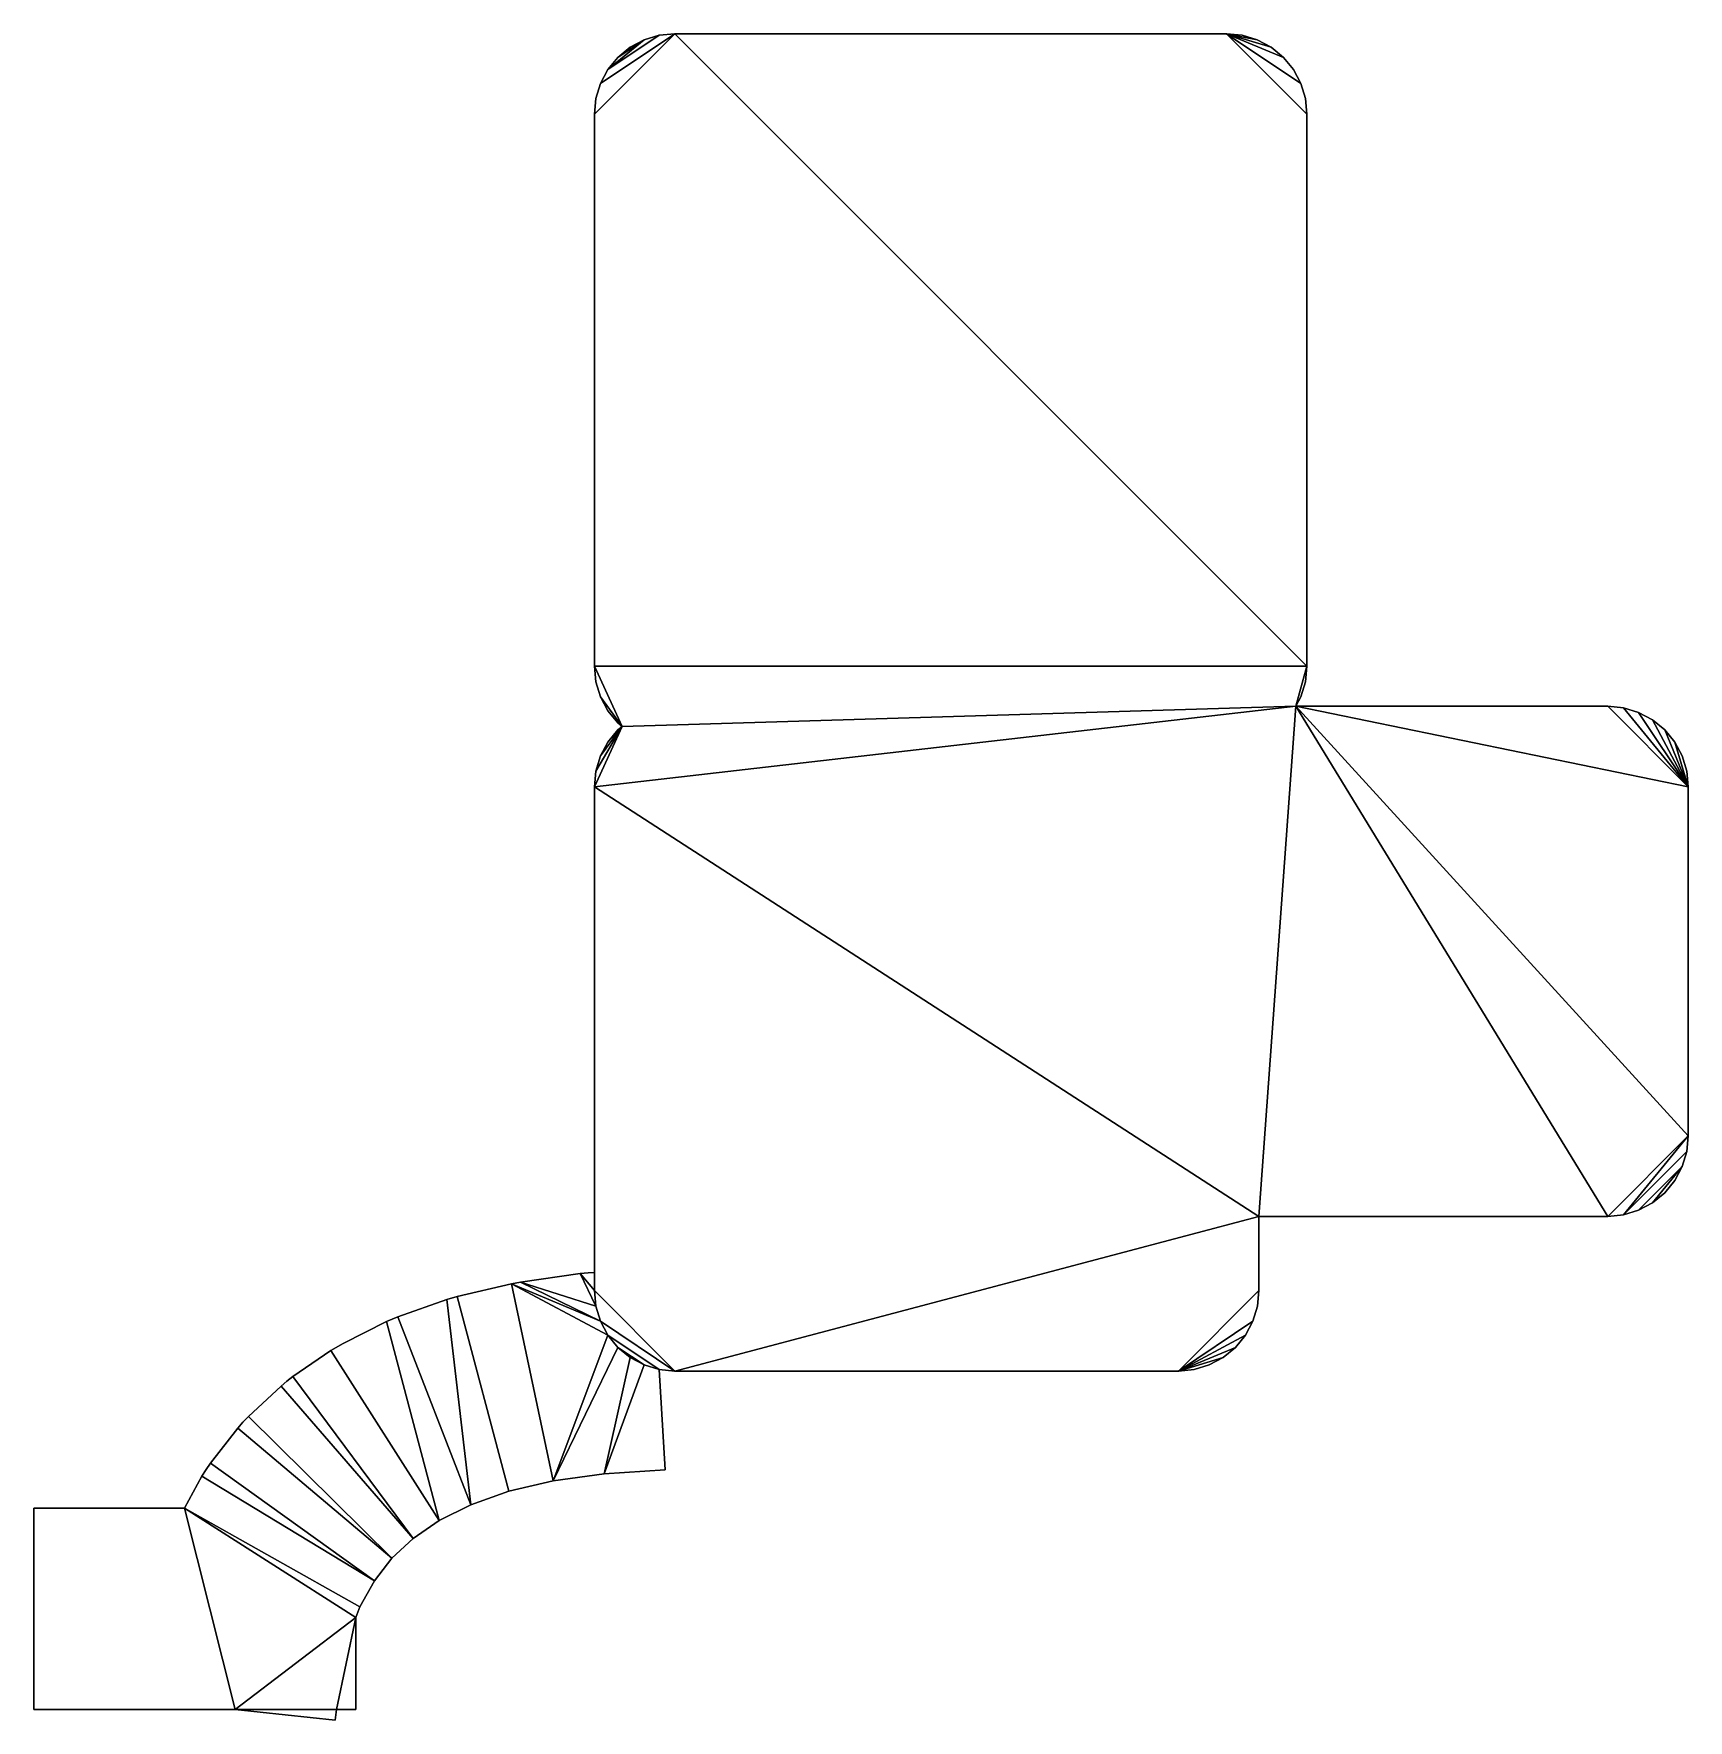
# Model space of a CAD drawing. Header units: millimetres. Extents: x -38221 to 49500, y -52000 to 43639.
# Drawn here: x 2000 to 18432, y 26894 to 43639 of the extents above; entities that cross this region are included whole.
import ezdxf

# ---------------------------------------------------------------- set-up
doc = ezdxf.new("R2010")
doc.units = ezdxf.units.MM
doc.layers.add('A-MASS-____-OTLN', color=70, linetype='Continuous', lineweight=9)
doc.layers.add('A-ROOF-____-OTLN', color=132, linetype='Continuous', lineweight=9)

msp = doc.modelspace()

# ---------------------------------------------------------------- meshes
at = {"layer": 'A-MASS-____-OTLN', "transparency": 33554560}
mesh = msp.add_polyface(dxfattribs=at)
corners = [(7568, 42839, 3200), (7568, 37361, 3200), (7583, 37205, 3200), (7629, 37055, 3200), (7703, 36917, 3200), (7802, 36796, 3200), (7844, 36761, 3200), (7802, 36727, 3200), (7703, 36606, 3200), (7629, 36468, 3200), (7583, 36317, 3200), (7568, 36161, 3200), (7568, 31161, 3200), (7583, 31005, 3200), (7629, 30855, 3200), (7703, 30717, 3200), (7802, 30596, 3200), (7923, 30496, 3200), (8062, 30422, 3200), (8212, 30377, 3200), (8368, 30361, 3200), (13368, 30361, 3200), (13524, 30377, 3200), (13674, 30422, 3200), (13812, 30496, 3200), (13934, 30596, 3200), (14033, 30717, 3200), (14107, 30855, 3200), (14153, 31005, 3200), (14168, 31161, 3200), (14168, 31897, 3200), (17632, 31897, 3200), (17788, 31913, 3200), (17938, 31958, 3200), (18077, 32032, 3200), (18198, 32132, 3200), (18297, 32253, 3200), (18371, 32391, 3200), (18417, 32541, 3200), (18432, 32697, 3200), (18432, 36161, 3200), (18417, 36317, 3200), (18371, 36468, 3200), (18297, 36606, 3200), (18198, 36727, 3200), (18077, 36827, 3200), (17938, 36900, 3200), (17788, 36946, 3200), (17632, 36961, 3200), (14534, 36961, 3200), (14584, 37055, 3200), (14630, 37205, 3200), (14645, 37361, 3200), (14645, 42839, 3200), (14630, 42995, 3200), (14584, 43145, 3200), (14510, 43283, 3200), (14411, 43404, 3200), (14290, 43504, 3200), (14151, 43578, 3200), (14001, 43623, 3200), (13845, 43639, 3200), (8368, 43639, 3200), (8212, 43623, 3200), (8062, 43578, 3200), (7923, 43504, 3200), (7802, 43404, 3200), (7703, 43283, 3200), (7629, 43145, 3200), (7583, 42995, 3200)]
mesh.append_faces([[corners[k] for k in face] for face in [(6, 3, 4, 5)]], dxfattribs={"vtx0": -1})
mesh.append_faces([[corners[k] for k in face] for face in [(31, 49, 30), (27, 21, 26)]], dxfattribs={"vtx0": -1, "vtx1": -1})
mesh.append_faces([[corners[k] for k in face] for face in [(49, 6, 11, 30), (52, 1, 6, 49)]], dxfattribs={"vtx0": -1, "vtx1": -1, "vtx2": -1, "vtx3": -1})
mesh.append_faces([[corners[k] for k in face] for face in [(52, 62, 0, 1)]], dxfattribs={"vtx0": -1, "vtx1": -1, "vtx3": -1})
mesh.append_faces([[corners[k] for k in face] for face in [(30, 20, 21, 29), (63, 67, 68, 62), (38, 32, 33, 37), (49, 39, 40, 48), (37, 33, 34), (61, 57, 58)]], dxfattribs={"vtx0": -1, "vtx2": -1})
mesh.append_faces([[corners[k] for k in face] for face in [(30, 11, 12, 20)]], dxfattribs={"vtx0": -1, "vtx2": -1, "vtx3": -1})
mesh.append_faces([[corners[k] for k in face] for face in [(6, 9, 10, 11), (21, 24, 25, 26), (6, 1, 2, 3), (21, 27, 28, 29), (61, 55, 56, 57), (40, 46, 47, 48)]], dxfattribs={"vtx0": -1, "vtx3": -1})
mesh.append_faces([[corners[k] for k in face] for face in [(17, 18, 16)]], dxfattribs={"vtx1": -1})
mesh.append_faces([[corners[k] for k in face] for face in [(13, 14, 20, 12), (69, 0, 62, 68), (63, 64, 67), (38, 39, 32), (45, 46, 40, 44), (54, 55, 61, 53), (43, 44, 40)]], dxfattribs={"vtx1": -1, "vtx2": -1})
mesh.append_faces([[corners[k] for k in face] for face in [(31, 32, 39, 49)]], dxfattribs={"vtx1": -1, "vtx2": -1, "vtx3": -1})
mesh.append_faces([[corners[k] for k in face] for face in [(14, 15, 19, 20), (15, 16, 18, 19), (61, 62, 52, 53)]], dxfattribs={"vtx1": -1, "vtx3": -1})
mesh.append_faces([[corners[k] for k in face] for face in [(59, 60, 61, 58)]], dxfattribs={"vtx2": -1})
mesh.append_faces([[corners[k] for k in face] for face in [(21, 22, 23, 24), (6, 7, 8, 9), (64, 65, 66, 67), (34, 35, 36, 37), (40, 41, 42, 43), (49, 50, 51, 52)]], dxfattribs={"vtx3": -1})
mesh = msp.add_polyface(dxfattribs=at)
corners = [(7568, 42839), (7583, 42995), (7629, 43145), (7703, 43283), (7802, 43404), (7923, 43504), (8062, 43578), (8212, 43623), (8368, 43639), (13845, 43639), (14001, 43623), (14151, 43578), (14290, 43504), (14411, 43404), (14510, 43283), (14584, 43145), (14630, 42995), (14645, 42839), (14645, 37361), (14630, 37205), (14584, 37055), (14534, 36961), (17632, 36961), (17788, 36946), (17938, 36900), (18077, 36827), (18198, 36727), (18297, 36606), (18371, 36468), (18417, 36317), (18432, 36161), (18432, 32697), (18417, 32541), (18371, 32391), (18297, 32253), (18198, 32132), (18077, 32032), (17938, 31958), (17788, 31913), (17632, 31897), (14168, 31897), (14168, 31161), (14153, 31005), (14107, 30855), (14033, 30717), (13934, 30596), (13812, 30496), (13674, 30422), (13524, 30377), (13368, 30361), (8368, 30361), (8212, 30377), (8062, 30422), (7923, 30496), (7802, 30596), (7703, 30717), (7629, 30855), (7583, 31005), (7568, 31161), (7568, 36161), (7583, 36317), (7629, 36468), (7703, 36606), (7802, 36727), (7844, 36761), (7802, 36796), (7703, 36917), (7629, 37055), (7583, 37205), (7568, 37361)]
mesh.append_faces([[corners[k] for k in face] for face in [(36, 33, 34, 35), (21, 18, 19, 20), (11, 9, 10), (64, 62, 63), (6, 4, 5)]], dxfattribs={"vtx0": -1})
mesh.append_faces([[corners[k] for k in face] for face in [(40, 59, 21, 39)]], dxfattribs={"vtx0": -1, "vtx1": -1, "vtx2": -1})
mesh.append_faces([[corners[k] for k in face] for face in [(18, 21, 64, 69)]], dxfattribs={"vtx0": -1, "vtx1": -1, "vtx2": -1, "vtx3": -1})
mesh.append_faces([[corners[k] for k in face] for face in [(40, 50, 58, 59)]], dxfattribs={"vtx0": -1, "vtx1": -1, "vtx3": -1})
mesh.append_faces([[corners[k] for k in face] for face in [(9, 17, 18, 8), (56, 50, 51, 55), (55, 51, 52, 54)]], dxfattribs={"vtx0": -1, "vtx2": -1})
mesh.append_faces([[corners[k] for k in face] for face in [(21, 30, 31, 39), (18, 69, 0, 8)]], dxfattribs={"vtx0": -1, "vtx2": -1, "vtx3": -1})
mesh.append_faces([[corners[k] for k in face] for face in [(49, 41, 42, 43), (9, 15, 16, 17), (49, 43, 44, 45), (50, 56, 57, 58), (64, 60, 61, 62), (64, 67, 68, 69)]], dxfattribs={"vtx0": -1, "vtx3": -1})
mesh.append_faces([[corners[k] for k in face] for face in [(53, 54, 52)]], dxfattribs={"vtx1": -1})
mesh.append_faces([[corners[k] for k in face] for face in [(36, 37, 33), (26, 27, 30, 25), (24, 25, 30, 23), (22, 23, 30, 21), (14, 15, 9, 13), (12, 13, 9, 11), (45, 46, 49), (1, 2, 8, 0)]], dxfattribs={"vtx1": -1, "vtx2": -1})
mesh.append_faces([[corners[k] for k in face] for face in [(59, 60, 64, 21)]], dxfattribs={"vtx1": -1, "vtx2": -1, "vtx3": -1})
mesh.append_faces([[corners[k] for k in face] for face in [(32, 33, 37, 38), (31, 32, 38, 39), (40, 41, 49, 50), (7, 8, 2, 3), (3, 4, 6, 7)]], dxfattribs={"vtx1": -1, "vtx3": -1})
mesh.append_faces([[corners[k] for k in face] for face in [(28, 29, 30, 27), (47, 48, 49, 46)]], dxfattribs={"vtx2": -1})
mesh.append_faces([[corners[k] for k in face] for face in [(64, 65, 66, 67)]], dxfattribs={"vtx3": -1})
mesh = msp.add_polyface(dxfattribs=at)
corners = [(7923, 43504, 3200), (8062, 43578, 3200), (8062, 43578), (7923, 43504)]
mesh.append_faces([[corners[k] for k in face] for face in [(3, 0, 1, 2)]])
mesh = msp.add_polyface(dxfattribs=at)
corners = [(8062, 43578, 3200), (8212, 43623, 3200), (8212, 43623), (8062, 43578)]
mesh.append_faces([[corners[k] for k in face] for face in [(3, 0, 1, 2)]])
mesh = msp.add_polyface(dxfattribs=at)
corners = [(8212, 43623, 3200), (8368, 43639, 3200), (8368, 43639), (8212, 43623)]
mesh.append_faces([[corners[k] for k in face] for face in [(3, 0, 1, 2)]])
mesh = msp.add_polyface(dxfattribs=at)
corners = [(8368, 43639, 3200), (13845, 43639, 3200), (13845, 43639), (8368, 43639)]
mesh.append_faces([[corners[k] for k in face] for face in [(0, 1, 2, 3)]])
mesh = msp.add_polyface(dxfattribs=at)
corners = [(13845, 43639, 3200), (14001, 43623, 3200), (14001, 43623), (13845, 43639)]
mesh.append_faces([[corners[k] for k in face] for face in [(0, 1, 2, 3)]])
mesh = msp.add_polyface(dxfattribs=at)
corners = [(14001, 43623, 3200), (14151, 43578, 3200), (14151, 43578), (14001, 43623)]
mesh.append_faces([[corners[k] for k in face] for face in [(0, 1, 2, 3)]])
mesh = msp.add_polyface(dxfattribs=at)
corners = [(14151, 43578, 3200), (14290, 43504, 3200), (14290, 43504), (14151, 43578)]
mesh.append_faces([[corners[k] for k in face] for face in [(0, 1, 2, 3)]])
mesh = msp.add_polyface(dxfattribs=at)
corners = [(7703, 43283, 3200), (7802, 43404, 3200), (7802, 43404), (7703, 43283)]
mesh.append_faces([[corners[k] for k in face] for face in [(0, 1, 2, 3)]])
mesh = msp.add_polyface(dxfattribs=at)
corners = [(7802, 43404, 3200), (7923, 43504, 3200), (7923, 43504), (7802, 43404)]
mesh.append_faces([[corners[k] for k in face] for face in [(0, 1, 2, 3)]])
mesh = msp.add_polyface(dxfattribs=at)
corners = [(14290, 43504, 3200), (14411, 43404, 3200), (14411, 43404), (14290, 43504)]
mesh.append_faces([[corners[k] for k in face] for face in [(3, 0, 1, 2)]])
mesh = msp.add_polyface(dxfattribs=at)
corners = [(14411, 43404, 3200), (14510, 43283, 3200), (14510, 43283), (14411, 43404)]
mesh.append_faces([[corners[k] for k in face] for face in [(0, 1, 2, 3)]])
mesh = msp.add_polyface(dxfattribs=at)
corners = [(7629, 43145, 3200), (7703, 43283, 3200), (7703, 43283), (7629, 43145)]
mesh.append_faces([[corners[k] for k in face] for face in [(3, 0, 1, 2)]])
mesh = msp.add_polyface(dxfattribs=at)
corners = [(14510, 43283, 3200), (14584, 43145, 3200), (14584, 43145), (14510, 43283)]
mesh.append_faces([[corners[k] for k in face] for face in [(0, 1, 2, 3)]])
mesh = msp.add_polyface(dxfattribs=at)
corners = [(7583, 42995, 3200), (7629, 43145, 3200), (7629, 43145), (7583, 42995)]
mesh.append_faces([[corners[k] for k in face] for face in [(0, 1, 2, 3)]])
mesh = msp.add_polyface(dxfattribs=at)
corners = [(14584, 43145, 3200), (14630, 42995, 3200), (14630, 42995), (14584, 43145)]
mesh.append_faces([[corners[k] for k in face] for face in [(0, 1, 2, 3)]])
mesh = msp.add_polyface(dxfattribs=at)
corners = [(7568, 42839, 3200), (7583, 42995, 3200), (7583, 42995), (7568, 42839)]
mesh.append_faces([[corners[k] for k in face] for face in [(3, 0, 1, 2)]])
mesh = msp.add_polyface(dxfattribs=at)
corners = [(14630, 42995, 3200), (14645, 42839, 3200), (14645, 42839), (14630, 42995)]
mesh.append_faces([[corners[k] for k in face] for face in [(3, 0, 1, 2)]])
mesh = msp.add_polyface(dxfattribs=at)
corners = [(7568, 37361, 3200), (7568, 42839, 3200), (7568, 42839), (7568, 37361)]
mesh.append_faces([[corners[k] for k in face] for face in [(0, 1, 2, 3)]])
mesh = msp.add_polyface(dxfattribs=at)
corners = [(14645, 42839, 3200), (14645, 37361, 3200), (14645, 37361), (14645, 42839)]
mesh.append_faces([[corners[k] for k in face] for face in [(0, 1, 2, 3)]])
mesh = msp.add_polyface(dxfattribs=at)
corners = [(7583, 37205, 3200), (7568, 37361, 3200), (7568, 37361), (7583, 37205)]
mesh.append_faces([[corners[k] for k in face] for face in [(3, 0, 1, 2)]])
mesh = msp.add_polyface(dxfattribs=at)
corners = [(14645, 37361, 3200), (14630, 37205, 3200), (14630, 37205), (14645, 37361)]
mesh.append_faces([[corners[k] for k in face] for face in [(3, 0, 1, 2)]])
mesh = msp.add_polyface(dxfattribs=at)
corners = [(7629, 37055, 3200), (7583, 37205, 3200), (7583, 37205), (7629, 37055)]
mesh.append_faces([[corners[k] for k in face] for face in [(0, 1, 2, 3)]])
mesh = msp.add_polyface(dxfattribs=at)
corners = [(14630, 37205, 3200), (14584, 37055, 3200), (14584, 37055), (14630, 37205)]
mesh.append_faces([[corners[k] for k in face] for face in [(0, 1, 2, 3)]])
mesh = msp.add_polyface(dxfattribs=at)
corners = [(7703, 36917, 3200), (7629, 37055, 3200), (7629, 37055), (7703, 36917)]
mesh.append_faces([[corners[k] for k in face] for face in [(3, 0, 1, 2)]])
mesh = msp.add_polyface(dxfattribs=at)
corners = [(14584, 37055, 3200), (14534, 36961, 3200), (14534, 36961), (14584, 37055)]
mesh.append_faces([[corners[k] for k in face] for face in [(0, 1, 2, 3)]])
mesh = msp.add_polyface(dxfattribs=at)
corners = [(7802, 36796, 3200), (7703, 36917, 3200), (7703, 36917), (7802, 36796)]
mesh.append_faces([[corners[k] for k in face] for face in [(0, 1, 2, 3)]])
mesh = msp.add_polyface(dxfattribs=at)
corners = [(14534, 36961, 3200), (17632, 36961, 3200), (17632, 36961), (14534, 36961)]
mesh.append_faces([[corners[k] for k in face] for face in [(0, 1, 2, 3)]])
mesh = msp.add_polyface(dxfattribs=at)
corners = [(17632, 36961, 3200), (17788, 36946, 3200), (17788, 36946), (17632, 36961)]
mesh.append_faces([[corners[k] for k in face] for face in [(3, 0, 1, 2)]])
mesh = msp.add_polyface(dxfattribs=at)
corners = [(17788, 36946, 3200), (17938, 36900, 3200), (17938, 36900), (17788, 36946)]
mesh.append_faces([[corners[k] for k in face] for face in [(0, 1, 2, 3)]])
mesh = msp.add_polyface(dxfattribs=at)
corners = [(17938, 36900, 3200), (18077, 36827, 3200), (18077, 36827), (17938, 36900)]
mesh.append_faces([[corners[k] for k in face] for face in [(0, 1, 2, 3)]])
mesh = msp.add_polyface(dxfattribs=at)
corners = [(7703, 36606, 3200), (7802, 36727, 3200), (7802, 36727), (7703, 36606)]
mesh.append_faces([[corners[k] for k in face] for face in [(0, 1, 2, 3)]])
mesh = msp.add_polyface(dxfattribs=at)
corners = [(7844, 36761, 3200), (7802, 36796, 3200), (7802, 36796), (7844, 36761)]
mesh.append_faces([[corners[k] for k in face] for face in [(3, 0, 1, 2)]])
mesh = msp.add_polyface(dxfattribs=at)
corners = [(7802, 36727, 3200), (7844, 36761, 3200), (7844, 36761), (7802, 36727)]
mesh.append_faces([[corners[k] for k in face] for face in [(3, 0, 1, 2)]])
mesh = msp.add_polyface(dxfattribs=at)
corners = [(18077, 36827, 3200), (18198, 36727, 3200), (18198, 36727), (18077, 36827)]
mesh.append_faces([[corners[k] for k in face] for face in [(3, 0, 1, 2)]])
mesh = msp.add_polyface(dxfattribs=at)
corners = [(18198, 36727, 3200), (18297, 36606, 3200), (18297, 36606), (18198, 36727)]
mesh.append_faces([[corners[k] for k in face] for face in [(3, 0, 1, 2)]])
mesh = msp.add_polyface(dxfattribs=at)
corners = [(7629, 36468, 3200), (7703, 36606, 3200), (7703, 36606), (7629, 36468)]
mesh.append_faces([[corners[k] for k in face] for face in [(3, 0, 1, 2)]])
mesh = msp.add_polyface(dxfattribs=at)
corners = [(18297, 36606, 3200), (18371, 36468, 3200), (18371, 36468), (18297, 36606)]
mesh.append_faces([[corners[k] for k in face] for face in [(3, 0, 1, 2)]])
mesh = msp.add_polyface(dxfattribs=at)
corners = [(7583, 36317, 3200), (7629, 36468, 3200), (7629, 36468), (7583, 36317)]
mesh.append_faces([[corners[k] for k in face] for face in [(0, 1, 2, 3)]])
mesh = msp.add_polyface(dxfattribs=at)
corners = [(18371, 36468, 3200), (18417, 36317, 3200), (18417, 36317), (18371, 36468)]
mesh.append_faces([[corners[k] for k in face] for face in [(0, 1, 2, 3)]])
mesh = msp.add_polyface(dxfattribs=at)
corners = [(7568, 36161, 3200), (7583, 36317, 3200), (7583, 36317), (7568, 36161)]
mesh.append_faces([[corners[k] for k in face] for face in [(0, 1, 2, 3)]])
mesh = msp.add_polyface(dxfattribs=at)
corners = [(18417, 36317, 3200), (18432, 36161, 3200), (18432, 36161), (18417, 36317)]
mesh.append_faces([[corners[k] for k in face] for face in [(3, 0, 1, 2)]])
mesh = msp.add_polyface(dxfattribs=at)
corners = [(7568, 31161, 3200), (7568, 36161, 3200), (7568, 36161), (7568, 31161)]
mesh.append_faces([[corners[k] for k in face] for face in [(0, 1, 2, 3)]])
mesh = msp.add_polyface(dxfattribs=at)
corners = [(18432, 36161, 3200), (18432, 32697, 3200), (18432, 32697), (18432, 36161)]
mesh.append_faces([[corners[k] for k in face] for face in [(3, 0, 1, 2)]])
mesh = msp.add_polyface(dxfattribs=at)
corners = [(18432, 32697, 3200), (18417, 32541, 3200), (18417, 32541), (18432, 32697)]
mesh.append_faces([[corners[k] for k in face] for face in [(3, 0, 1, 2)]])
mesh = msp.add_polyface(dxfattribs=at)
corners = [(18417, 32541, 3200), (18371, 32391, 3200), (18371, 32391), (18417, 32541)]
mesh.append_faces([[corners[k] for k in face] for face in [(0, 1, 2, 3)]])
mesh = msp.add_polyface(dxfattribs=at)
corners = [(18371, 32391, 3200), (18297, 32253, 3200), (18297, 32253), (18371, 32391)]
mesh.append_faces([[corners[k] for k in face] for face in [(3, 0, 1, 2)]])
mesh = msp.add_polyface(dxfattribs=at)
corners = [(18297, 32253, 3200), (18198, 32132, 3200), (18198, 32132), (18297, 32253)]
mesh.append_faces([[corners[k] for k in face] for face in [(3, 0, 1, 2)]])
mesh = msp.add_polyface(dxfattribs=at)
corners = [(18077, 32032, 3200), (17938, 31958, 3200), (17938, 31958), (18077, 32032)]
mesh.append_faces([[corners[k] for k in face] for face in [(0, 1, 2, 3)]])
mesh = msp.add_polyface(dxfattribs=at)
corners = [(18198, 32132, 3200), (18077, 32032, 3200), (18077, 32032), (18198, 32132)]
mesh.append_faces([[corners[k] for k in face] for face in [(3, 0, 1, 2)]])
mesh = msp.add_polyface(dxfattribs=at)
corners = [(14168, 31897, 3200), (14168, 31161, 3200), (14168, 31161), (14168, 31897)]
mesh.append_faces([[corners[k] for k in face] for face in [(0, 1, 2, 3)]])
mesh = msp.add_polyface(dxfattribs=at)
corners = [(17632, 31897, 3200), (14168, 31897, 3200), (14168, 31897), (17632, 31897)]
mesh.append_faces([[corners[k] for k in face] for face in [(3, 0, 1, 2)]])
mesh = msp.add_polyface(dxfattribs=at)
corners = [(17788, 31913, 3200), (17632, 31897, 3200), (17632, 31897), (17788, 31913)]
mesh.append_faces([[corners[k] for k in face] for face in [(3, 0, 1, 2)]])
mesh = msp.add_polyface(dxfattribs=at)
corners = [(17938, 31958, 3200), (17788, 31913, 3200), (17788, 31913), (17938, 31958)]
mesh.append_faces([[corners[k] for k in face] for face in [(0, 1, 2, 3)]])
mesh = msp.add_polyface(dxfattribs=at)
corners = [(7583, 31005, 3200), (7568, 31161, 3200), (7568, 31161), (7583, 31005)]
mesh.append_faces([[corners[k] for k in face] for face in [(0, 1, 2, 3)]])
mesh = msp.add_polyface(dxfattribs=at)
corners = [(14168, 31161, 3200), (14153, 31005, 3200), (14153, 31005), (14168, 31161)]
mesh.append_faces([[corners[k] for k in face] for face in [(0, 1, 2, 3)]])
mesh = msp.add_polyface(dxfattribs=at)
corners = [(7629, 30855, 3200), (7583, 31005, 3200), (7583, 31005), (7629, 30855)]
mesh.append_faces([[corners[k] for k in face] for face in [(0, 1, 2, 3)]])
mesh = msp.add_polyface(dxfattribs=at)
corners = [(14153, 31005, 3200), (14107, 30855, 3200), (14107, 30855), (14153, 31005)]
mesh.append_faces([[corners[k] for k in face] for face in [(0, 1, 2, 3)]])
mesh = msp.add_polyface(dxfattribs=at)
corners = [(7703, 30717, 3200), (7629, 30855, 3200), (7629, 30855), (7703, 30717)]
mesh.append_faces([[corners[k] for k in face] for face in [(3, 0, 1, 2)]])
mesh = msp.add_polyface(dxfattribs=at)
corners = [(14107, 30855, 3200), (14033, 30717, 3200), (14033, 30717), (14107, 30855)]
mesh.append_faces([[corners[k] for k in face] for face in [(0, 1, 2, 3)]])
mesh = msp.add_polyface(dxfattribs=at)
corners = [(7802, 30596, 3200), (7703, 30717, 3200), (7703, 30717), (7802, 30596)]
mesh.append_faces([[corners[k] for k in face] for face in [(0, 1, 2, 3)]])
mesh = msp.add_polyface(dxfattribs=at)
corners = [(14033, 30717, 3200), (13934, 30596, 3200), (13934, 30596), (14033, 30717)]
mesh.append_faces([[corners[k] for k in face] for face in [(3, 0, 1, 2)]])
mesh = msp.add_polyface(dxfattribs=at)
corners = [(7923, 30496, 3200), (7802, 30596, 3200), (7802, 30596), (7923, 30496)]
mesh.append_faces([[corners[k] for k in face] for face in [(0, 1, 2, 3)]])
mesh = msp.add_polyface(dxfattribs=at)
corners = [(8062, 30422, 3200), (7923, 30496, 3200), (7923, 30496), (8062, 30422)]
mesh.append_faces([[corners[k] for k in face] for face in [(0, 1, 2, 3)]])
mesh = msp.add_polyface(dxfattribs=at)
corners = [(13812, 30496, 3200), (13674, 30422, 3200), (13674, 30422), (13812, 30496)]
mesh.append_faces([[corners[k] for k in face] for face in [(0, 1, 2, 3)]])
mesh = msp.add_polyface(dxfattribs=at)
corners = [(13934, 30596, 3200), (13812, 30496, 3200), (13812, 30496), (13934, 30596)]
mesh.append_faces([[corners[k] for k in face] for face in [(3, 0, 1, 2)]])
mesh = msp.add_polyface(dxfattribs=at)
corners = [(8212, 30377, 3200), (8062, 30422, 3200), (8062, 30422), (8212, 30377)]
mesh.append_faces([[corners[k] for k in face] for face in [(3, 0, 1, 2)]])
mesh = msp.add_polyface(dxfattribs=at)
corners = [(8368, 30361, 3200), (8212, 30377, 3200), (8212, 30377), (8368, 30361)]
mesh.append_faces([[corners[k] for k in face] for face in [(3, 0, 1, 2)]])
mesh = msp.add_polyface(dxfattribs=at)
corners = [(13368, 30361, 3200), (8368, 30361, 3200), (8368, 30361), (13368, 30361)]
mesh.append_faces([[corners[k] for k in face] for face in [(0, 1, 2, 3)]])
mesh = msp.add_polyface(dxfattribs=at)
corners = [(13524, 30377, 3200), (13368, 30361, 3200), (13368, 30361), (13524, 30377)]
mesh.append_faces([[corners[k] for k in face] for face in [(3, 0, 1, 2)]])
mesh = msp.add_polyface(dxfattribs=at)
corners = [(13674, 30422, 3200), (13524, 30377, 3200), (13524, 30377), (13674, 30422)]
mesh.append_faces([[corners[k] for k in face] for face in [(0, 1, 2, 3)]])
at = {"layer": 'A-ROOF-____-OTLN'}
mesh = msp.add_polyface(dxfattribs=at)
corners = [(5200, 27000, 2900), (5006, 27000, 2900), (4994, 26894, 2900), (4000, 27000, 2900), (2000, 27000, 2900), (2000, 29000, 2900), (3496, 29000, 2900), (3671, 29316, 2900), (3711, 29382, 2900), (3757, 29445, 2900), (4027, 29793, 2900), (4078, 29853, 2900), (4133, 29909, 2900), (4457, 30212, 2900), (4514, 30262, 2900), (4574, 30307, 2900), (4952, 30566, 2900), (5072, 30636, 2900), (5503, 30852, 2900), (5617, 30900, 2900), (6102, 31071, 2900), (6205, 31101, 2900), (6744, 31228, 2900), (6835, 31245, 2900), (7427, 31328, 2900), (7506, 31336, 2900), (7568, 31340, 2900), (7568, 31161, 2900), (7583, 31005, 2900), (7629, 30855, 2900), (7703, 30717, 2900), (7802, 30596, 2900), (7923, 30496, 2900), (8062, 30422, 2900), (8212, 30377, 2900), (8272, 29379, 2900), (7665, 29342, 2900), (7158, 29271, 2900), (6717, 29167, 2900), (6341, 29034, 2900), (6027, 28878, 2900), (5769, 28700, 2900), (5557, 28502, 2900), (5383, 28279, 2900), (5239, 28020, 2900), (5200, 27915, 2900)]
mesh.append_faces([[corners[k] for k in face] for face in [(12, 42, 10, 11), (20, 39, 19), (28, 24, 27)]], dxfattribs={"vtx0": -1, "vtx1": -1})
mesh.append_faces([[corners[k] for k in face] for face in [(3, 6, 45, 1)]], dxfattribs={"vtx0": -1, "vtx1": -1, "vtx2": -1, "vtx3": -1})
mesh.append_faces([[corners[k] for k in face] for face in [(6, 44, 45), (42, 12, 13, 41), (41, 15, 16, 40), (22, 37, 38, 21), (36, 32, 33)]], dxfattribs={"vtx0": -1, "vtx2": -1})
mesh.append_faces([[corners[k] for k in face] for face in [(40, 16, 17, 18)]], dxfattribs={"vtx0": -1, "vtx3": -1})
mesh.append_faces([[corners[k] for k in face] for face in [(35, 36, 33, 34)]], dxfattribs={"vtx1": -1})
mesh.append_faces([[corners[k] for k in face] for face in [(30, 31, 37, 22)]], dxfattribs={"vtx1": -1, "vtx2": -1, "vtx3": -1})
mesh.append_faces([[corners[k] for k in face] for face in [(6, 7, 43, 44), (42, 43, 9, 10), (39, 40, 18, 19), (38, 39, 20, 21), (31, 32, 36, 37), (22, 23, 29, 30), (23, 24, 28, 29)]], dxfattribs={"vtx1": -1, "vtx3": -1})
mesh.append_faces([[corners[k] for k in face] for face in [(4, 5, 6, 3), (1, 2, 3), (45, 0, 1), (25, 26, 27, 24)]], dxfattribs={"vtx2": -1})
mesh.append_faces([[corners[k] for k in face] for face in [(7, 8, 9, 43), (13, 14, 15, 41)]], dxfattribs={"vtx2": -1, "vtx3": -1})
mesh = msp.add_polyface(dxfattribs=at)
corners = [(5006, 27000, 3025), (5200, 27000, 3025), (5200, 27915, 3025), (5239, 28020, 3025), (5383, 28279, 3025), (5557, 28502, 3025), (5769, 28700, 3025), (6027, 28878, 3025), (6341, 29034, 3025), (6717, 29167, 3025), (7158, 29271, 3025), (7665, 29342, 3025), (8272, 29379, 3025), (8212, 30377, 3025), (8062, 30422, 3025), (7923, 30496, 3025), (7802, 30596, 3025), (7703, 30717, 3025), (7629, 30855, 3025), (7583, 31005, 3025), (7568, 31161, 3025), (7568, 31340, 3025), (7506, 31336, 3025), (7427, 31328, 3025), (6835, 31245, 3025), (6744, 31228, 3025), (6205, 31101, 3025), (6102, 31071, 3025), (5617, 30900, 3025), (5503, 30852, 3025), (5072, 30636, 3025), (4952, 30566, 3025), (4574, 30307, 3025), (4514, 30262, 3025), (4457, 30212, 3025), (4133, 29909, 3025), (4078, 29853, 3025), (4027, 29793, 3025), (3757, 29445, 3025), (3711, 29382, 3025), (3671, 29316, 3025), (3496, 29000, 3025), (2000, 29000, 3025), (2000, 27000, 3025), (4000, 27000, 3025), (4994, 26894, 3025)]
mesh.append_faces([[corners[k] for k in face] for face in [(14, 11, 12, 13)]], dxfattribs={"vtx0": -1})
mesh.append_faces([[corners[k] for k in face] for face in [(37, 5, 35, 36), (17, 10, 16), (28, 8, 27)]], dxfattribs={"vtx0": -1, "vtx1": -1})
mesh.append_faces([[corners[k] for k in face] for face in [(41, 44, 2, 3)]], dxfattribs={"vtx0": -1, "vtx1": -1, "vtx3": -1})
mesh.append_faces([[corners[k] for k in face] for face in [(4, 40, 41, 3), (38, 4, 5, 37), (29, 7, 8, 28), (27, 8, 9, 26), (11, 15, 16, 10)]], dxfattribs={"vtx0": -1, "vtx2": -1})
mesh.append_faces([[corners[k] for k in face] for face in [(30, 31, 7, 29), (14, 15, 11)]], dxfattribs={"vtx1": -1, "vtx2": -1})
mesh.append_faces([[corners[k] for k in face] for face in [(17, 18, 25, 10)]], dxfattribs={"vtx1": -1, "vtx2": -1, "vtx3": -1})
mesh.append_faces([[corners[k] for k in face] for face in [(34, 35, 5, 6), (31, 32, 6, 7), (9, 10, 25, 26), (24, 25, 18, 19), (23, 24, 19, 20)]], dxfattribs={"vtx1": -1, "vtx3": -1})
mesh.append_faces([[corners[k] for k in face] for face in [(44, 45, 0)]], dxfattribs={"vtx2": -1})
mesh.append_faces([[corners[k] for k in face] for face in [(0, 1, 2, 44), (38, 39, 40, 4), (32, 33, 34, 6)]], dxfattribs={"vtx2": -1, "vtx3": -1})
mesh.append_faces([[corners[k] for k in face] for face in [(41, 42, 43, 44), (20, 21, 22, 23)]], dxfattribs={"vtx3": -1})
mesh = msp.add_polyface(dxfattribs=at)
corners = [(6835, 31245, 3025), (7427, 31328, 3025), (7427, 31328, 2900), (6835, 31245, 2900)]
mesh.append_faces([[corners[k] for k in face] for face in [(0, 1, 2, 3)]])
mesh = msp.add_polyface(dxfattribs=at)
corners = [(7427, 31328, 3025), (7506, 31336, 3025), (7506, 31336, 2900), (7427, 31328, 2900)]
mesh.append_faces([[corners[k] for k in face] for face in [(1, 2, 3, 0)]])
mesh = msp.add_polyface(dxfattribs=at)
corners = [(7506, 31336, 3025), (7568, 31340, 3025), (7568, 31340, 2900), (7506, 31336, 2900)]
mesh.append_faces([[corners[k] for k in face] for face in [(0, 1, 2, 3)]])
mesh = msp.add_polyface(dxfattribs=at)
corners = [(7568, 31340, 3025), (7568, 31161, 3025), (7568, 31161, 2900), (7568, 31340, 2900)]
mesh.append_faces([[corners[k] for k in face] for face in [(1, 2, 3, 0)]])
mesh = msp.add_polyface(dxfattribs=at)
corners = [(6205, 31101, 3025), (6744, 31228, 3025), (6744, 31228, 2900), (6205, 31101, 2900)]
mesh.append_faces([[corners[k] for k in face] for face in [(0, 1, 2, 3)]])
mesh = msp.add_polyface(dxfattribs=at)
corners = [(6744, 31228, 3025), (6835, 31245, 3025), (6835, 31245, 2900), (6744, 31228, 2900)]
mesh.append_faces([[corners[k] for k in face] for face in [(1, 2, 3, 0)]])
mesh = msp.add_polyface(dxfattribs=at)
corners = [(7568, 31161, 3025), (7583, 31005, 3025), (7583, 31005, 2900), (7568, 31161, 2900)]
mesh.append_faces([[corners[k] for k in face] for face in [(0, 1, 2, 3)]])
mesh = msp.add_polyface(dxfattribs=at)
corners = [(5617, 30900, 3025), (6102, 31071, 3025), (6102, 31071, 2900), (5617, 30900, 2900)]
mesh.append_faces([[corners[k] for k in face] for face in [(1, 2, 3, 0)]])
mesh = msp.add_polyface(dxfattribs=at)
corners = [(6102, 31071, 3025), (6205, 31101, 3025), (6205, 31101, 2900), (6102, 31071, 2900)]
mesh.append_faces([[corners[k] for k in face] for face in [(0, 1, 2, 3)]])
mesh = msp.add_polyface(dxfattribs=at)
corners = [(7583, 31005, 3025), (7629, 30855, 3025), (7629, 30855, 2900), (7583, 31005, 2900)]
mesh.append_faces([[corners[k] for k in face] for face in [(0, 1, 2, 3)]])
mesh = msp.add_polyface(dxfattribs=at)
corners = [(5072, 30636, 3025), (5503, 30852, 3025), (5503, 30852, 2900), (5072, 30636, 2900)]
mesh.append_faces([[corners[k] for k in face] for face in [(1, 2, 3, 0)]])
mesh = msp.add_polyface(dxfattribs=at)
corners = [(5503, 30852, 3025), (5617, 30900, 3025), (5617, 30900, 2900), (5503, 30852, 2900)]
mesh.append_faces([[corners[k] for k in face] for face in [(1, 2, 3, 0)]])
mesh = msp.add_polyface(dxfattribs=at)
corners = [(7629, 30855, 3025), (7703, 30717, 3025), (7703, 30717, 2900), (7629, 30855, 2900)]
mesh.append_faces([[corners[k] for k in face] for face in [(1, 2, 3, 0)]])
mesh = msp.add_polyface(dxfattribs=at)
corners = [(7703, 30717, 3025), (7802, 30596, 3025), (7802, 30596, 2900), (7703, 30717, 2900)]
mesh.append_faces([[corners[k] for k in face] for face in [(1, 2, 3, 0)]])
mesh = msp.add_polyface(dxfattribs=at)
corners = [(4574, 30307, 3025), (4952, 30566, 3025), (4952, 30566, 2900), (4574, 30307, 2900)]
mesh.append_faces([[corners[k] for k in face] for face in [(0, 1, 2, 3)]])
mesh = msp.add_polyface(dxfattribs=at)
corners = [(4952, 30566, 3025), (5072, 30636, 3025), (5072, 30636, 2900), (4952, 30566, 2900)]
mesh.append_faces([[corners[k] for k in face] for face in [(1, 2, 3, 0)]])
mesh = msp.add_polyface(dxfattribs=at)
corners = [(7802, 30596, 3025), (7923, 30496, 3025), (7923, 30496, 2900), (7802, 30596, 2900)]
mesh.append_faces([[corners[k] for k in face] for face in [(1, 2, 3, 0)]])
mesh = msp.add_polyface(dxfattribs=at)
corners = [(7923, 30496, 3025), (8062, 30422, 3025), (8062, 30422, 2900), (7923, 30496, 2900)]
mesh.append_faces([[corners[k] for k in face] for face in [(1, 2, 3, 0)]])
mesh = msp.add_polyface(dxfattribs=at)
corners = [(8062, 30422, 3025), (8212, 30377, 3025), (8212, 30377, 2900), (8062, 30422, 2900)]
mesh.append_faces([[corners[k] for k in face] for face in [(1, 2, 3, 0)]])
mesh = msp.add_polyface(dxfattribs=at)
corners = [(8212, 30377, 3025), (8272, 29379, 3025), (8272, 29379, 2900), (8212, 30377, 2900)]
mesh.append_faces([[corners[k] for k in face] for face in [(0, 1, 2, 3)]])
mesh = msp.add_polyface(dxfattribs=at)
corners = [(4133, 29909, 3025), (4457, 30212, 3025), (4457, 30212, 2900), (4133, 29909, 2900)]
mesh.append_faces([[corners[k] for k in face] for face in [(0, 1, 2, 3)]])
mesh = msp.add_polyface(dxfattribs=at)
corners = [(4457, 30212, 3025), (4514, 30262, 3025), (4514, 30262, 2900), (4457, 30212, 2900)]
mesh.append_faces([[corners[k] for k in face] for face in [(0, 1, 2, 3)]])
mesh = msp.add_polyface(dxfattribs=at)
corners = [(4514, 30262, 3025), (4574, 30307, 3025), (4574, 30307, 2900), (4514, 30262, 2900)]
mesh.append_faces([[corners[k] for k in face] for face in [(0, 1, 2, 3)]])
mesh = msp.add_polyface(dxfattribs=at)
corners = [(4027, 29793, 3025), (4078, 29853, 3025), (4078, 29853, 2900), (4027, 29793, 2900)]
mesh.append_faces([[corners[k] for k in face] for face in [(0, 1, 2, 3)]])
mesh = msp.add_polyface(dxfattribs=at)
corners = [(4078, 29853, 3025), (4133, 29909, 3025), (4133, 29909, 2900), (4078, 29853, 2900)]
mesh.append_faces([[corners[k] for k in face] for face in [(0, 1, 2, 3)]])
mesh = msp.add_polyface(dxfattribs=at)
corners = [(3757, 29445, 3025), (4027, 29793, 3025), (4027, 29793, 2900), (3757, 29445, 2900)]
mesh.append_faces([[corners[k] for k in face] for face in [(1, 2, 3, 0)]])
mesh = msp.add_polyface(dxfattribs=at)
corners = [(3496, 29000, 3025), (3671, 29316, 3025), (3671, 29316, 2900), (3496, 29000, 2900)]
mesh.append_faces([[corners[k] for k in face] for face in [(0, 1, 2, 3)]])
mesh = msp.add_polyface(dxfattribs=at)
corners = [(3671, 29316, 3025), (3711, 29382, 3025), (3711, 29382, 2900), (3671, 29316, 2900)]
mesh.append_faces([[corners[k] for k in face] for face in [(1, 2, 3, 0)]])
mesh = msp.add_polyface(dxfattribs=at)
corners = [(3711, 29382, 3025), (3757, 29445, 3025), (3757, 29445, 2900), (3711, 29382, 2900)]
mesh.append_faces([[corners[k] for k in face] for face in [(1, 2, 3, 0)]])
mesh = msp.add_polyface(dxfattribs=at)
corners = [(7665, 29342, 3025), (7158, 29271, 3025), (7158, 29271, 2900), (7665, 29342, 2900)]
mesh.append_faces([[corners[k] for k in face] for face in [(0, 1, 2, 3)]])
mesh = msp.add_polyface(dxfattribs=at)
corners = [(8272, 29379, 3025), (7665, 29342, 3025), (7665, 29342, 2900), (8272, 29379, 2900)]
mesh.append_faces([[corners[k] for k in face] for face in [(0, 1, 2, 3)]])
mesh = msp.add_polyface(dxfattribs=at)
corners = [(6717, 29167, 3025), (6341, 29034, 3025), (6341, 29034, 2900), (6717, 29167, 2900)]
mesh.append_faces([[corners[k] for k in face] for face in [(1, 2, 3, 0)]])
mesh = msp.add_polyface(dxfattribs=at)
corners = [(7158, 29271, 3025), (6717, 29167, 3025), (6717, 29167, 2900), (7158, 29271, 2900)]
mesh.append_faces([[corners[k] for k in face] for face in [(0, 1, 2, 3)]])
mesh = msp.add_polyface(dxfattribs=at)
corners = [(2000, 27000, 3025), (2000, 29000, 3025), (2000, 29000, 2900), (2000, 27000, 2900)]
mesh.append_faces([[corners[k] for k in face] for face in [(1, 2, 3, 0)]])
mesh = msp.add_polyface(dxfattribs=at)
corners = [(2000, 29000, 3025), (3496, 29000, 3025), (3496, 29000, 2900), (2000, 29000, 2900)]
mesh.append_faces([[corners[k] for k in face] for face in [(0, 1, 2, 3)]])
mesh = msp.add_polyface(dxfattribs=at)
corners = [(6341, 29034, 3025), (6027, 28878, 3025), (6027, 28878, 2900), (6341, 29034, 2900)]
mesh.append_faces([[corners[k] for k in face] for face in [(0, 1, 2, 3)]])
mesh = msp.add_polyface(dxfattribs=at)
corners = [(6027, 28878, 3025), (5769, 28700, 3025), (5769, 28700, 2900), (6027, 28878, 2900)]
mesh.append_faces([[corners[k] for k in face] for face in [(1, 2, 3, 0)]])
mesh = msp.add_polyface(dxfattribs=at)
corners = [(5769, 28700, 3025), (5557, 28502, 3025), (5557, 28502, 2900), (5769, 28700, 2900)]
mesh.append_faces([[corners[k] for k in face] for face in [(1, 2, 3, 0)]])
mesh = msp.add_polyface(dxfattribs=at)
corners = [(5557, 28502, 3025), (5383, 28279, 3025), (5383, 28279, 2900), (5557, 28502, 2900)]
mesh.append_faces([[corners[k] for k in face] for face in [(0, 1, 2, 3)]])
mesh = msp.add_polyface(dxfattribs=at)
corners = [(5383, 28279, 3025), (5239, 28020, 3025), (5239, 28020, 2900), (5383, 28279, 2900)]
mesh.append_faces([[corners[k] for k in face] for face in [(0, 1, 2, 3)]])
mesh = msp.add_polyface(dxfattribs=at)
corners = [(5239, 28020, 3025), (5200, 27915, 3025), (5200, 27915, 2900), (5239, 28020, 2900)]
mesh.append_faces([[corners[k] for k in face] for face in [(1, 2, 3, 0)]])
mesh = msp.add_polyface(dxfattribs=at)
corners = [(5200, 27915, 3025), (5200, 27000, 3025), (5200, 27000, 2900), (5200, 27915, 2900)]
mesh.append_faces([[corners[k] for k in face] for face in [(0, 1, 2, 3)]])
mesh = msp.add_polyface(dxfattribs=at)
corners = [(4000, 27000, 3025), (2000, 27000, 3025), (2000, 27000, 2900), (4000, 27000, 2900)]
mesh.append_faces([[corners[k] for k in face] for face in [(1, 2, 3, 0)]])
mesh = msp.add_polyface(dxfattribs=at)
corners = [(4994, 26894, 3025), (4000, 27000, 3025), (4000, 27000, 2900), (4994, 26894, 2900)]
mesh.append_faces([[corners[k] for k in face] for face in [(0, 1, 2, 3)]])
mesh = msp.add_polyface(dxfattribs=at)
corners = [(5006, 27000, 3025), (4994, 26894, 3025), (4994, 26894, 2900), (5006, 27000, 2900)]
mesh.append_faces([[corners[k] for k in face] for face in [(1, 2, 3, 0)]])
mesh = msp.add_polyface(dxfattribs=at)
corners = [(5200, 27000, 3025), (5006, 27000, 3025), (5006, 27000, 2900), (5200, 27000, 2900)]
mesh.append_faces([[corners[k] for k in face] for face in [(0, 1, 2, 3)]])

doc.saveas('drawing.dxf')
